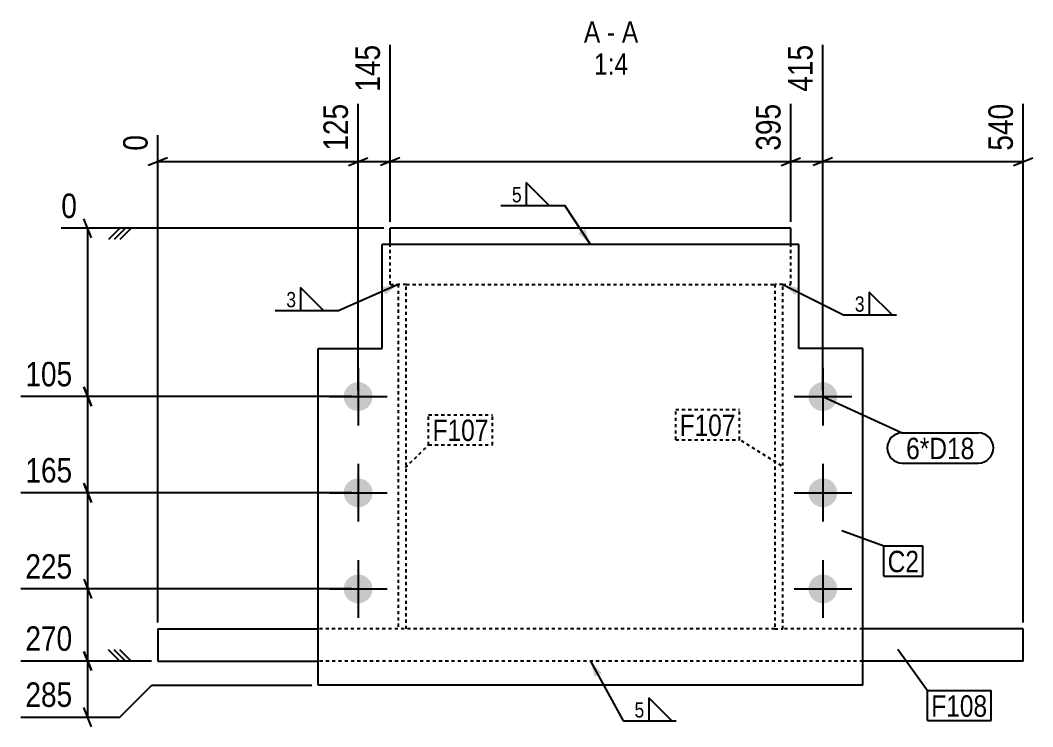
# Model space of a CAD drawing. Header units: millimetres. Extents: x 9 to 43793, y 10 to 1769.
# Drawn here: x 17163 to 17795, y 10 to 450 of the extents above; entities that cross this region are included whole.
import ezdxf

# ---------------------------------------------------------------- set-up
doc = ezdxf.new("R2010")
doc.units = ezdxf.units.MM
doc.linetypes.add('DXK_LINE_DOT2', pattern=[3.9198, 1.9599, -1.9599])
for name, color, linetype in [('MÅLSÆTNING', 7, 'Continuous'), ('STÅL', 7, 'Continuous'), ('TEKST', 7, 'Continuous')]:
    doc.layers.add(name, color=color, linetype=linetype)
doc.styles.add('Arial Narrow', font='ARIALN.TTF', dxfattribs={"height": 0.2})

msp = doc.modelspace()

# ---------------------------------------------------------------- hatches: boundary and pattern name
at = {"layer": 'STÅL', "linetype": 'Continuous'}
for points in [[(17382.82, 215.6, -1), (17364.82, 215.6, -1)], [(17672.83, 215.6, -1), (17654.83, 215.6, -1)], [(17382.82, 155.6, -1), (17364.82, 155.6, -1)], [(17672.83, 155.6, -1), (17654.83, 155.6, -1)], [(17382.82, 95.6, -1), (17364.82, 95.6, -1)], [(17672.83, 95.6, -1), (17654.83, 95.6, -1)]]:
    msp.add_hatch(color=96, dxfattribs=at).paths.add_polyline_path(points)
at = {"layer": 'TEKST', "linetype": 'Continuous'}
for points in [[(17515.41, 320.32), (17518.82, 310.6), (17511.23, 317.57)], [(17388.67, 283.84), (17398.83, 285.6), (17390.7, 279.27)], [(17646.64, 278.88), (17638.82, 285.6), (17648.88, 283.36)], [(17521.44, 40.63), (17518.82, 50.6), (17525.83, 43.04)]]:
    msp.add_hatch(color=3, dxfattribs=at).paths.add_polyline_path(points)

# ---------------------------------------------------------------- linework, layer by layer
at = {"layer": 'MÅLSÆTNING', "color": 7, "linetype": 'Continuous'}
for p, q in [((17393.82, 324.6), (17393.82, 435.11)), ((17393.82, 324.6), (17393.82, 435.11)), ((17663.83, 219.6), (17663.83, 435.11)), ((17663.83, 219.6), (17663.83, 435.11)), ((17373.82, 219.6), (17373.82, 398.31)), ((17373.82, 219.6), (17373.82, 398.31)), ((17643.82, 324.6), (17643.82, 398.31)), ((17643.82, 324.6), (17643.82, 398.31)), ((17788.82, 74.6), (17788.82, 398.31)), ((17248.82, 74.6), (17248.82, 378.81)), ((17254.82, 364.66), (17242.82, 359.86)), ((17248.82, 362.26), (17373.82, 362.26)), ((17367.82, 359.86), (17379.82, 364.66)), ((17367.82, 359.86), (17379.82, 364.66)), ((17373.82, 362.26), (17393.82, 362.26)), ((17399.82, 364.66), (17387.82, 359.86)), ((17399.82, 364.66), (17387.82, 359.86)), ((17393.82, 362.26), (17643.82, 362.26)), ((17637.82, 359.86), (17649.82, 364.66)), ((17643.82, 362.26), (17663.83, 362.26)), ((17669.83, 364.66), (17657.83, 359.86)), ((17669.83, 364.66), (17657.83, 359.86)), ((17663.83, 362.26), (17788.82, 362.26)), ((17782.82, 359.86), (17794.82, 364.66)), ((17207.48, 314.6), (17202.68, 326.6)), ((17389.82, 320.6), (17188.53, 320.6)), ((17205.08, 215.6), (17205.08, 320.6)), ((17225.08, 320.6), (17218.08, 313.6)), ((17232.08, 320.6), (17218.08, 320.6)), ((17228.58, 320.6), (17221.58, 313.6)), ((17232.08, 320.6), (17225.08, 313.6)), ((17202.68, 221.6), (17207.48, 209.6)), ((17207.48, 209.6), (17202.68, 221.6)), ((17369.82, 215.6), (17163.2, 215.6)), ((17369.82, 215.6), (17163.2, 215.6)), ((17205.08, 155.6), (17205.08, 215.6)), ((17207.48, 149.6), (17202.68, 161.6)), ((17202.68, 161.6), (17207.48, 149.6)), ((17369.82, 155.6), (17163.2, 155.6)), ((17369.82, 155.6), (17163.2, 155.6)), ((17205.08, 95.6), (17205.08, 155.6)), ((17202.68, 101.6), (17207.48, 89.6)), ((17202.68, 101.6), (17207.48, 89.6)), ((17369.82, 95.6), (17163.2, 95.6)), ((17369.82, 95.6), (17163.2, 95.6)), ((17205.08, 50.6), (17205.08, 95.6)), ((17225.08, 50.6), (17218.08, 57.6)), ((17225.08, 50.6), (17218.08, 57.6)), ((17228.58, 50.6), (17221.58, 57.6)), ((17228.58, 50.6), (17221.58, 57.6)), ((17232.08, 50.6), (17225.08, 57.6)), ((17232.08, 50.6), (17225.08, 57.6)), ((17244.82, 50.6), (17163.2, 50.6)), ((17244.82, 50.6), (17163.2, 50.6)), ((17207.48, 44.6), (17202.68, 56.6)), ((17202.68, 56.6), (17207.48, 44.6)), ((17205.08, 15.6), (17205.08, 50.6)), ((17232.08, 50.6), (17218.08, 50.6)), ((17232.08, 50.6), (17218.08, 50.6)), ((17225.08, 15.6), (17245.08, 35.6)), ((17245.08, 35.6), (17344.82, 35.6)), ((17207.48, 9.6), (17202.68, 21.6)), ((17163.2, 15.6), (17225.08, 15.6))]:
    msp.add_line(p, q, dxfattribs=at)
at = {"layer": 'STÅL', "color": 2, "linetype": 'Continuous'}
for p, q in [((17643.82, 320.6), (17393.82, 320.6)), ((17393.82, 310.6), (17393.82, 320.6)), ((17643.82, 310.6), (17643.82, 320.6)), ((17388.82, 245.6), (17388.82, 310.6)), ((17648.82, 310.6), (17388.82, 310.6)), ((17648.82, 245.6), (17648.82, 310.6)), ((17348.82, 245.6), (17388.82, 245.6)), ((17348.82, 35.6), (17348.82, 245.6)), ((17688.82, 245.6), (17648.82, 245.6)), ((17688.82, 35.6), (17688.82, 245.6)), ((17248.82, 70.6), (17348.82, 70.6)), ((17248.82, 70.6), (17248.82, 50.6)), ((17788.82, 70.6), (17688.82, 70.6)), ((17788.82, 50.6), (17788.82, 70.6)), ((17248.82, 50.6), (17348.82, 50.6)), ((17788.82, 50.6), (17688.82, 50.6)), ((17688.82, 35.6), (17348.82, 35.6))]:
    msp.add_line(p, q, dxfattribs=at)
at = {"layer": 'STÅL', "color": 7, "linetype": 'DXK_LINE_DOT2'}
for p, q in [((17393.82, 285.6), (17393.82, 310.6)), ((17643.82, 285.6), (17643.82, 310.6)), ((17393.82, 285.6), (17398.83, 285.6)), ((17403.83, 285.6), (17398.83, 285.6)), ((17398.83, 285.6), (17398.83, 70.6)), ((17403.83, 70.6), (17403.83, 285.6)), ((17403.83, 285.6), (17633.82, 285.6)), ((17638.82, 285.6), (17633.82, 285.6)), ((17633.82, 285.6), (17633.82, 70.6)), ((17638.82, 70.6), (17638.82, 285.6)), ((17638.82, 285.6), (17643.82, 285.6)), ((17633.82, 70.6), (17348.82, 70.6)), ((17633.82, 70.6), (17638.82, 70.6)), ((17688.82, 70.6), (17638.82, 70.6)), ((17688.82, 50.6), (17348.82, 50.6))]:
    msp.add_line(p, q, dxfattribs=at)
at = {"layer": 'STÅL', "color": 96, "linetype": 'Continuous'}
for p, q in [((17373.82, 233.6), (17373.82, 197.6)), ((17663.83, 233.6), (17663.83, 197.6)), ((17355.82, 215.6), (17391.82, 215.6)), ((17645.83, 215.6), (17681.83, 215.6)), ((17373.82, 173.6), (17373.82, 137.6)), ((17663.83, 173.6), (17663.83, 137.6)), ((17355.82, 155.6), (17391.82, 155.6)), ((17645.83, 155.6), (17681.83, 155.6)), ((17373.82, 113.6), (17373.82, 77.6)), ((17663.83, 113.6), (17663.83, 77.6)), ((17355.82, 95.6), (17391.82, 95.6)), ((17645.83, 95.6), (17681.83, 95.6))]:
    msp.add_line(p, q, dxfattribs=at)
at = {"layer": 'TEKST', "color": 3, "linetype": 'Continuous'}
for p, q in [((17518.82, 310.6), (17502.85, 334.82)), ((17398.83, 285.6), (17362.04, 269.33)), ((17638.82, 285.6), (17676.79, 266.58)), ((17518.82, 50.6), (17539.27, 13.36))]:
    msp.add_line(p, q, dxfattribs=at)

# ---------------------------------------------------------------- wipeouts: each hides what was drawn before it
at = {"color": 0, "linetype": 'Continuous'}
for points, layer in [([(17390.62, 438.31), (17368.22, 438.31), (17368.22, 402.66), (17390.62, 402.66)], 'MÅLSÆTNING'), ([(17198.57, 218.8), (17198.57, 241.2), (17162.92, 241.2), (17162.92, 218.8)], 'MÅLSÆTNING'), ([(17198.57, 158.8), (17198.57, 181.2), (17162.92, 181.2), (17162.92, 158.8)], 'MÅLSÆTNING'), ([(17198.57, 98.8), (17198.57, 121.2), (17162.92, 121.2), (17162.92, 98.8)], 'MÅLSÆTNING'), ([(17198.57, 53.8), (17198.57, 76.2), (17162.92, 76.2), (17162.92, 53.8)], 'MÅLSÆTNING'), ([(17198.57, 18.8), (17198.57, 41.2), (17162.92, 41.2), (17162.92, 18.8)], 'MÅLSÆTNING'), ([(17524.91, 436.42), (17524.91, 450.42), (17514.68, 450.42), (17514.68, 436.42)], 'TEKST'), ([(17534.21, 436.42), (17534.21, 450.42), (17529.11, 450.42), (17529.11, 436.42)], 'TEKST'), ([(17548.64, 436.42), (17548.64, 450.42), (17538.41, 450.42), (17538.41, 436.42)], 'TEKST'), ([(17542.32, 416.42), (17542.32, 430.42), (17521, 430.42), (17521, 416.42)], 'TEKST')]:
    msp.add_wipeout(points, dxfattribs=at).dxf.layer = layer
at = {"color": 0}
for points in [[(17476.65, 336.02), (17476.65, 347.62), (17468.96, 347.62), (17468.96, 336.02)], [(17335.84, 270.53), (17335.84, 282.13), (17328.14, 282.13), (17328.14, 270.53)], [(17690.68, 267.78), (17690.68, 279.38), (17682.99, 279.38), (17682.99, 267.78)], [(17609.35, 191.06), (17609.35, 205.06), (17574.39, 205.06), (17574.39, 191.06)], [(17455.17, 187.87), (17455.17, 201.87), (17420.21, 201.87), (17420.21, 187.87)], [(17758.44, 176.56), (17758.44, 190.56), (17715.81, 190.56), (17715.81, 176.56)], [(17723.87, 106.02), (17723.87, 120.02), (17704.26, 120.02), (17704.26, 106.02)], [(17553.16, 14.56), (17553.16, 26.16), (17545.47, 26.16), (17545.47, 14.56)], [(17766.41, 15.83), (17766.41, 29.83), (17731.45, 29.83), (17731.45, 15.83)]]:
    msp.add_wipeout(points, dxfattribs=at).dxf.layer = 'TEKST'

# ---------------------------------------------------------------- next in the draw order: linework, layer by layer
at = {"layer": 'TEKST', "color": 3, "linetype": 'Continuous'}
for p, q in [((17493, 334.82), (17478.71, 349.1)), ((17478.71, 349.1), (17478.71, 334.82)), ((17462.76, 334.82), (17502.85, 334.82)), ((17478.71, 334.82), (17493, 334.82)), ((17352.18, 269.33), (17337.89, 283.61)), ((17337.89, 283.61), (17337.89, 269.33)), ((17707.02, 266.58), (17692.74, 280.86)), ((17692.74, 280.86), (17692.74, 266.58)), ((17321.94, 269.33), (17362.04, 269.33)), ((17337.89, 269.33), (17352.18, 269.33)), ((17676.79, 266.58), (17709.88, 266.58)), ((17692.74, 266.58), (17707.02, 266.58)), ((17569.5, 13.36), (17555.22, 27.65)), ((17555.22, 27.65), (17555.22, 13.36)), ((17539.27, 13.36), (17572.36, 13.36)), ((17555.22, 13.36), (17569.5, 13.36))]:
    msp.add_line(p, q, dxfattribs=at)

# ---------------------------------------------------------------- next in the draw order: texts
at = {"layer": 'MÅLSÆTNING', "color": 3, "linetype": 'Continuous', "style": 'Arial Narrow'}
msp.add_text('145', height=15.271, rotation=90.00021, dxfattribs=at).set_placement((17387.42, 405.86))
for s, p in [('105', (17166.12, 222)), ('165', (17166.12, 162)), ('225', (17166.12, 102)), ('270', (17166.12, 57)), ('285', (17166.12, 22))]:
    msp.add_text(s, height=15.271, dxfattribs=at).set_placement(p)
at = {"layer": 'TEKST', "color": 3, "linetype": 'Continuous', "style": 'Arial Narrow'}
for s, height, p in [('A', 13.36, (17514.68, 436.42)), ('A', 13.36, (17538.41, 436.42)), ('-', 13.36, (17529.11, 436.42)), ('1:4', 13.362, (17521, 416.42))]:
    msp.add_text(s, height=height, dxfattribs=at).set_placement(p)
at = {"layer": 'TEKST', "color": 3, "style": 'Arial Narrow'}
for s, p in [('5', (17469.76, 336.82)), ('3', (17328.94, 271.33)), ('3', (17683.79, 268.58)), ('5', (17546.27, 15.36))]:
    msp.add_text(s, height=9.54, dxfattribs=at).set_placement(p)

# ---------------------------------------------------------------- next in the draw order: wipeouts: each hides what was drawn before it
at = {"color": 0, "linetype": 'Continuous'}
for points in [[(17370.62, 401.51), (17348.22, 401.51), (17348.22, 365.86), (17370.62, 365.86)], [(17640.62, 401.51), (17618.22, 401.51), (17618.22, 365.86), (17640.62, 365.86)], [(17785.62, 401.51), (17763.22, 401.51), (17763.22, 365.86), (17785.62, 365.86)], [(17245.62, 382.01), (17223.22, 382.01), (17223.22, 365.86), (17245.62, 365.86)], [(17201.48, 323.8), (17201.48, 346.2), (17185.33, 346.2), (17185.33, 323.8)]]:
    msp.add_wipeout(points, dxfattribs=at).dxf.layer = 'MÅLSÆTNING'
at = {"color": 0}
for points in [[(17609.35, 191.06), (17609.35, 205.06), (17574.39, 205.06), (17574.39, 191.06)], [(17455.17, 187.87), (17455.17, 201.87), (17420.21, 201.87), (17420.21, 187.87)], [(17758.44, 176.56), (17758.44, 190.56), (17715.81, 190.56), (17715.81, 176.56)], [(17723.87, 106.02), (17723.87, 120.02), (17704.26, 120.02), (17704.26, 106.02)], [(17766.41, 15.83), (17766.41, 29.83), (17731.45, 29.83), (17731.45, 15.83)]]:
    msp.add_wipeout(points, dxfattribs=at).dxf.layer = 'TEKST'

# ---------------------------------------------------------------- next in the draw order: linework, layer by layer
at = {"layer": 'MÅLSÆTNING', "color": 7, "linetype": 'Continuous'}
msp.add_line((17637.82, 359.86), (17649.82, 364.66), dxfattribs=at)
at = {"layer": 'TEKST', "color": 7, "linetype": 'Continuous'}
for p, q in [((17663.83, 215.6), (17713.41, 192.96)), ((17713.41, 192.96), (17760.84, 192.96)), ((17713.41, 174.16), (17760.84, 174.16)), ((17675.66, 132.06), (17701.86, 122.42)), ((17701.86, 122.42), (17726.27, 122.42)), ((17701.86, 103.62), (17701.86, 122.42)), ((17726.27, 103.62), (17726.27, 122.42)), ((17701.86, 103.62), (17726.27, 103.62)), ((17710.56, 58.06), (17729.05, 32.23)), ((17729.05, 32.23), (17768.81, 32.23)), ((17729.05, 13.43), (17729.05, 32.23)), ((17768.81, 13.43), (17768.81, 32.23)), ((17729.05, 13.43), (17768.81, 13.43))]:
    msp.add_line(p, q, dxfattribs=at)
at = {"layer": 'TEKST', "color": 7, "linetype": 'DXK_LINE_DOT2'}
for p, q in [((17417.81, 204.27), (17457.57, 204.27)), ((17417.81, 185.47), (17417.81, 204.27)), ((17457.57, 185.47), (17457.57, 204.27)), ((17571.99, 207.46), (17611.75, 207.46)), ((17571.99, 188.66), (17571.99, 207.46)), ((17611.75, 188.66), (17611.75, 207.46)), ((17403.32, 171.33), (17417.81, 185.47)), ((17417.81, 185.47), (17457.57, 185.47)), ((17571.99, 188.66), (17611.75, 188.66)), ((17637.96, 172.39), (17611.75, 188.66))]:
    msp.add_line(p, q, dxfattribs=at)
at = {"layer": 'TEKST', "color": 7, "linetype": 'Continuous'}
for centre, start, end in [((17713.41, 183.56), 90, 270), ((17760.84, 183.56), 270, 90)]:
    msp.add_arc(centre, 9.4, start, end, dxfattribs=at)

# ---------------------------------------------------------------- next in the draw order: texts
at = {"layer": 'MÅLSÆTNING', "color": 3, "linetype": 'Continuous', "style": 'Arial Narrow'}
for s, height, p in [('125', 15.271, (17367.42, 369.06)), ('395', 15.271, (17637.42, 369.06)), ('540', 15.271, (17782.42, 369.06)), ('0', 15.27, (17242.42, 369.06))]:
    msp.add_text(s, height=height, rotation=90.00021, dxfattribs=at).set_placement(p)
msp.add_text('0', height=15.27, dxfattribs=at).set_placement((17188.53, 327))
at = {"layer": 'TEKST', "color": 3, "style": 'Arial Narrow'}
for s, p in [('F107', (17574.39, 191.06)), ('F107', (17420.21, 187.87)), ('6*D18', (17715.81, 176.56)), ('C2', (17704.26, 106.02)), ('F108', (17731.45, 15.83))]:
    msp.add_text(s, height=13.362, dxfattribs=at).set_placement(p)

# ---------------------------------------------------------------- next in the draw order: wipeouts: each hides what was drawn before it
at = {"color": 0, "linetype": 'Continuous'}
msp.add_wipeout([(17660.63, 438.31), (17638.23, 438.31), (17638.23, 402.66), (17660.63, 402.66)], dxfattribs=at).dxf.layer = 'MÅLSÆTNING'

# ---------------------------------------------------------------- next in the draw order: texts
at = {"layer": 'MÅLSÆTNING', "color": 3, "linetype": 'Continuous', "style": 'Arial Narrow'}
msp.add_text('415', height=15.271, rotation=90.00021, dxfattribs=at).set_placement((17657.43, 405.86))

doc.saveas('drawing.dxf')
